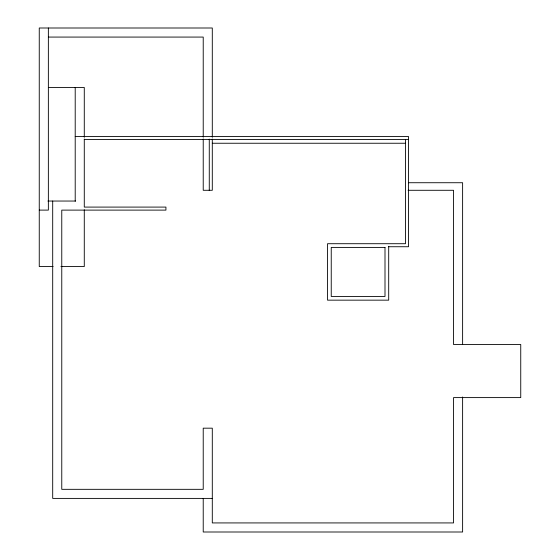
<?xml version="1.0" encoding="UTF-8"?>
<svg xmlns="http://www.w3.org/2000/svg" width="560" height="560" viewBox="0 0 560 560"><rect width="100%" height="100%" fill="white"/><g stroke="black" fill="none" stroke-linecap="round" stroke-linejoin="round"><path stroke-width="0.84" d="M48.363 37.072L203.224 37.072L203.224 137.186M48.363 87.472L84.28 87.472L84.28 137.27M75.208 136.528L408.52 136.528L408.52 246.736L388.696 246.736M84.28 139.552L408.52 139.552M212.296 143.248L405.496 143.248M408.541 182.728L462.616 182.728L462.616 344.519M408.114 190.288L453.544 190.288L453.544 344.512L520.744 344.512L520.744 397.6L453.544 397.6L453.544 522.928L212.296 522.928L212.296 428.176L203.224 428.176L203.224 489.328L61.768 489.328L61.768 210.112L165.928 210.112L165.928 207.088L84.28 207.088L84.28 139.013M47.915 201.04L75.621 201.04M39.256 210.112L48.363 210.112L48.363 28M53.109 266.56L39.256 266.56L39.256 28L212.296 28L212.296 137.27M60.9 266.56L84.28 266.56L84.28 209.776M212.296 498.4L52.696 498.4L52.696 201.04M462.616 396.991L462.616 532L203.224 532L203.224 498.4M405.51 139.552L405.496 243.712L327.544 243.712L327.544 300.16L388.696 300.16L388.696 246.316M212.296 139.02L212.296 190.288L203.224 190.288L203.224 138.929M209.272 139.139L209.272 190.505M75.208 87.472L75.208 201.208M385 247.408L331.24 247.408L331.24 296.464L385 296.464L385 247.408"/></g></svg>
